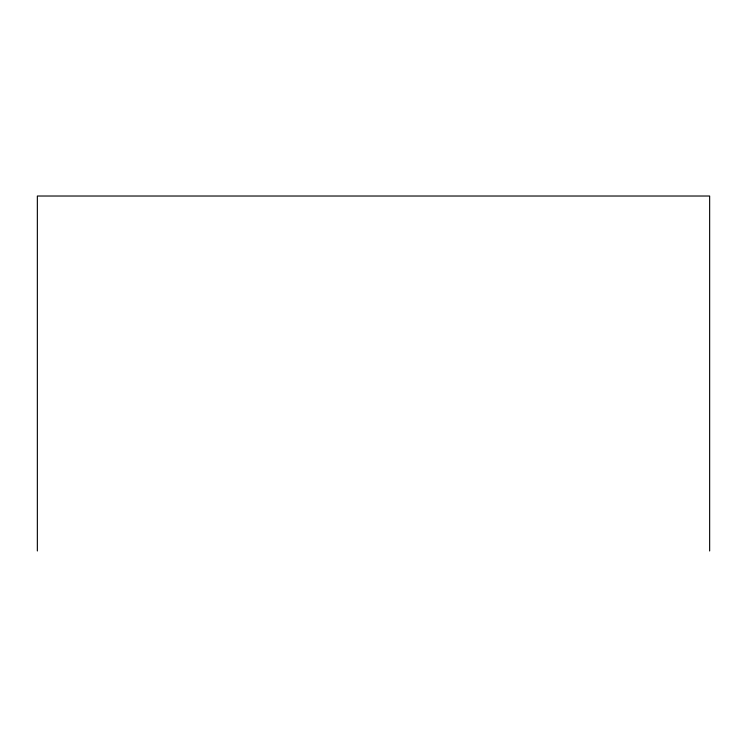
<?xml version="1.0" encoding="UTF-8"?>
<svg xmlns="http://www.w3.org/2000/svg" width="747" height="747" viewBox="0 0 747 747"><rect width="100%" height="100%" fill="white"/><g stroke="black" fill="none" stroke-linecap="round" stroke-linejoin="round"><path stroke-width="1.12" d="M709.65 550.978L709.65 196.022L37.35 196.022L37.35 550.978"/></g></svg>
